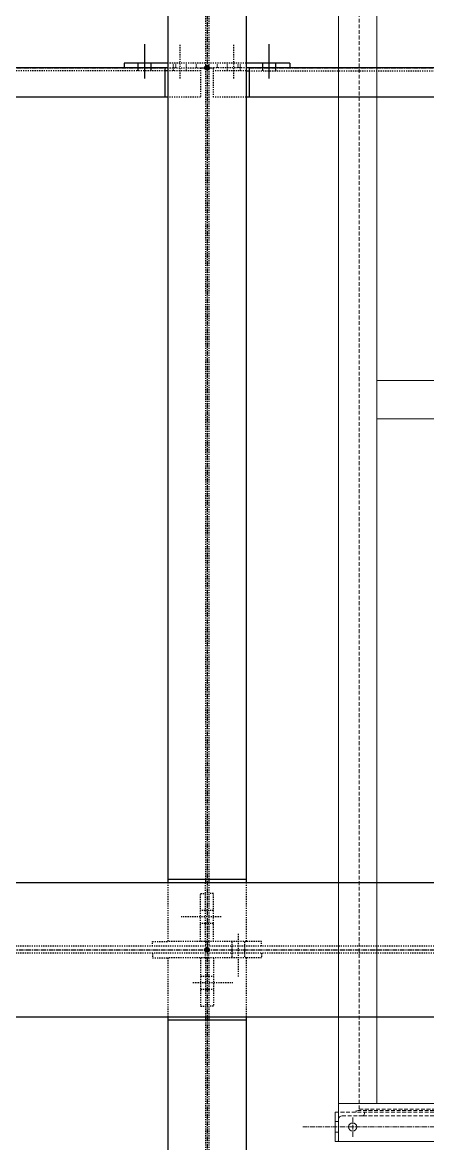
# Model space of a CAD drawing. Header units: millimetres. Extents: x -1319 to 21258, y 10038 to 27532.
# Drawn here: x 7613 to 8302, y 15352 to 17259 of the extents above; entities that cross this region are included whole.
import ezdxf

# ---------------------------------------------------------------- set-up
doc = ezdxf.new("R2010")
doc.units = ezdxf.units.MM
for name, pattern in [('CENTER', [12.7, 7.9375, -1.5875, 1.5875, -1.5875]), ('DXK_LINE_DOT2', [3.9198, 1.9599, -1.9599]), ('HIDDEN', [9.525, 6.35, -3.175])]:
    doc.linetypes.add(name, pattern=pattern)
for name, color, linetype in [('1', 7, 'Continuous'), ('2', 7, 'Continuous'), ('4', 7, 'Continuous')]:
    doc.layers.add(name, color=color, linetype=linetype)
for name, color, linetype, lineweight in [('CEN', 1, 'CENTER', 9), ('HIDDDEN', 3, 'HIDDEN', 9), ('MAIN OBJECT', 2, 'Continuous', 18)]:
    doc.layers.add(name, color=color, linetype=linetype, lineweight=lineweight)

# ---------------------------------------------------------------- blocks, each defined once
blk = doc.blocks.new('A$Cfeb8c868')
at = {"layer": '4', "linetype": 'Continuous'}
for points in [[(2200, -6304, -1), (2200, -6296, -1)], [(2200, -6304, -1), (2200, -6296, -1)], [(2200, -7804, -1), (2200, -7796, -1)], [(2200, -7804, -1), (2200, -7796, -1)]]:
    blk.add_hatch(color=4, dxfattribs=at).paths.add_polyline_path(points)
at = {"layer": '1', "color": 4, "linetype": 'DXK_LINE_DOT2'}
for p, q in [((2197.1, -4930), (2197.1, -7680.5)), ((2202.8, -4930), (2202.8, -7680.5)), ((2154.2, -6318), (2154.2, -6260)), ((2245.8, -6318), (2245.8, -6260)), ((2197.1, -6292), (2133.4, -6292)), ((2143.2, -6300), (2143.2, -6292)), ((2147.2, -6300), (2147.2, -6292)), ((2165.2, -6300), (2165.2, -6292)), ((2182.1, -6300), (2182.1, -6292)), ((2266.6, -6292), (2202.8, -6292)), ((2217.9, -6300), (2217.9, -6292)), ((2234.8, -6300), (2234.8, -6292)), ((2252.8, -6300), (2252.8, -6292)), ((2256.8, -6300), (2256.8, -6292)), ((2128.4, -6305), (1178.2, -6305)), ((2128.4, -6300), (2189.1, -6300)), ((2189.1, -6305), (2133.4, -6305)), ((2143.2, -6305), (2143.2, -6300)), ((2165.2, -6305), (2165.2, -6300)), ((2189.1, -6300), (2189.1, -6350)), ((2210.9, -6350), (2210.9, -6300)), ((2271.6, -6300), (2210.9, -6300)), ((2266.6, -6305), (2210.9, -6305)), ((2234.8, -6305), (2234.8, -6300)), ((2256.8, -6305), (2256.8, -6300)), ((2271.6, -6305), (3228.4, -6305)), ((2189.1, -6350), (2133.4, -6350)), ((2266.6, -6350), (2210.9, -6350)), ((2133.4, -7685.5), (2133.4, -7786.1)), ((2197.1, -7786.1), (2197.1, -7685.5)), ((2202.8, -7685.5), (2202.8, -7786.1)), ((2266.6, -7685.5), (2266.6, -7786.1)), ((2189.1, -7786.1), (2189.1, -7704.1)), ((2189.1, -7704.1), (2197.1, -7704.1)), ((2210.9, -7704.1), (2202.8, -7704.1)), ((2210.9, -7786.1), (2210.9, -7704.1)), ((2197.1, -7733.1), (2189.1, -7733.1)), ((2202.8, -7733.1), (2197.1, -7733.1)), ((2210.9, -7733.1), (2202.8, -7733.1)), ((2223.8, -7744.1), (2155.8, -7744.1)), ((2197.1, -7755.1), (2189.1, -7755.1)), ((2202.8, -7755.1), (2197.1, -7755.1)), ((2210.9, -7755.1), (2202.8, -7755.1)), ((2252.8, -7773.1), (2252.8, -7846.1)), ((8360, -7794.1), (-190, -7794.1)), ((2107.1, -7794.1), (2107.1, -7786.1)), ((2107.1, -7786.1), (2133.4, -7786.1)), ((2266.6, -7786.1), (2133.4, -7786.1)), ((2197.1, -7786.1), (2197.1, -7794.1)), ((2202.8, -7786.1), (2202.8, -7794.1)), ((2241.9, -7786.1), (2241.9, -7794.1)), ((2241.9, -7794.1), (2241.9, -7805.9)), ((2263.8, -7786.1), (2263.8, -7794.1)), ((2263.8, -7794.1), (2263.8, -7805.9)), ((2292.8, -7786.1), (2266.6, -7786.1)), ((2292.8, -7794.1), (2292.8, -7786.1)), ((8360, -7805.9), (-190, -7805.9)), ((2107.1, -7805.9), (2107.1, -7813.9)), ((2107.1, -7813.9), (2133.4, -7813.9)), ((2133.4, -7813.9), (2133.4, -7914.5)), ((2266.6, -7813.9), (2133.4, -7813.9)), ((2189.1, -7813.9), (2189.1, -7895.9)), ((2197.1, -7813.9), (2197.1, -7805.9)), ((2197.1, -7813.9), (2197.1, -7914.5)), ((2202.8, -7813.9), (2202.8, -7805.9)), ((2202.8, -7813.9), (2202.8, -7914.5)), ((2210.9, -7813.9), (2210.9, -7895.9)), ((2241.9, -7805.9), (2241.9, -7813.9)), ((2263.8, -7805.9), (2263.8, -7813.9)), ((2266.6, -7813.9), (2266.6, -7914.5)), ((2292.8, -7813.9), (2266.6, -7813.9)), ((2292.8, -7805.9), (2292.8, -7813.9)), ((2176.1, -7855.9), (2244.1, -7855.9)), ((2189.1, -7844.9), (2197.1, -7844.9)), ((2197.1, -7844.9), (2202.8, -7844.9)), ((2202.8, -7844.9), (2210.9, -7844.9)), ((2189.1, -7866.9), (2197.1, -7866.9)), ((2197.1, -7866.9), (2202.8, -7866.9)), ((2202.8, -7866.9), (2210.9, -7866.9)), ((2189.1, -7895.9), (2197.1, -7895.9)), ((2210.9, -7895.9), (2202.8, -7895.9)), ((2197.1, -7919.5), (2197.1, -9900)), ((2202.8, -7919.5), (2202.8, -9900))]:
    blk.add_line(p, q, dxfattribs=at)
at = {"layer": '2', "color": 4, "linetype": 'Continuous'}
for p, q in [((2133.4, -4925), (2133.4, -7685.5)), ((2266.6, -4925), (2266.6, -7685.5)), ((2094.2, -6318), (2094.2, -6260)), ((2305.8, -6318), (2305.8, -6260)), ((2133.4, -6292), (2059.2, -6292)), ((2059.2, -6292), (2059.2, -6300)), ((2083.2, -6300), (2083.2, -6292)), ((2105.2, -6300), (2105.2, -6292)), ((2340.8, -6292), (2266.6, -6292)), ((2294.8, -6300), (2294.8, -6292)), ((2316.8, -6300), (2316.8, -6292)), ((2340.8, -6292), (2340.8, -6300)), ((2128.4, -6300), (1178.2, -6300)), ((2083.2, -6305), (2083.2, -6300)), ((2105.2, -6305), (2105.2, -6300)), ((2128.4, -6300), (2128.4, -6350)), ((2133.4, -6300), (2128.4, -6300)), ((2133.4, -6305), (2128.4, -6305)), ((2271.6, -6300), (2266.6, -6300)), ((2266.6, -6305), (2271.6, -6305)), ((3228.4, -6300), (2271.6, -6300)), ((2271.6, -6300), (2271.6, -6350)), ((2294.8, -6305), (2294.8, -6300)), ((2316.8, -6305), (2316.8, -6300)), ((2133.4, -6350), (1173.2, -6350)), ((3233.4, -6350), (2266.6, -6350)), ((2266.6, -7680.5), (2133.4, -7680.5)), ((2197.1, -7680.5), (2197.1, -7685.5)), ((2202.8, -7680.5), (2202.8, -7685.5)), ((-190, -7685.5), (5993, -7685.5)), ((8375, -7914.5), (-190, -7914.5)), ((2133.4, -7914.5), (2133.4, -9905)), ((2266.6, -7919.5), (2133.4, -7919.5)), ((2197.1, -7914.5), (2197.1, -7919.5)), ((2202.8, -7914.5), (2202.8, -7919.5)), ((2266.6, -7914.5), (2266.6, -9905))]:
    blk.add_line(p, q, dxfattribs=at)
at = {"layer": '4', "color": 4, "linetype": 'CENTER'}
for p, q in [((2200, -4800), (2200, -7800)), ((1178.2, -6300), (2128.4, -6300)), ((2189.1, -6300), (2200, -6300)), ((2200, -6300), (2210.9, -6300)), ((2271.6, -6300), (3228.4, -6300)), ((-190, -7800), (8500, -7800)), ((2200, -7800), (2200, -10000))]:
    blk.add_line(p, q, dxfattribs=at)
at = {"layer": '4', "color": 4, "linetype": 'Continuous'}
for centre in [(2200, -6300), (2200, -6300), (2200, -7800), (2200, -7800)]:
    blk.add_circle(centre, 4, dxfattribs=at)
blk = doc.blocks.new('A$C8184bacf')
at = {"layer": 'CEN', "color": 1}
for p, q in [((2447.6, -8118.4, 448149755.6), (2447.6, -8084.5, 448149755.6)), ((2362.6, -8101.3, 448149755.6), (3900.7, -8101.3, 448149755.6))]:
    blk.add_line(p, q, dxfattribs=at)
at = {"layer": 'HIDDDEN', "color": 1}
for p, q in [((2458.6, -4530.8, 448149755.6), (2458.6, -8071.3, 448149755.6)), ((3919.3, -8076.3, 448149755.6), (2423.6, -8076.3, 448149755.6)), ((2464.6, -8082.3, 448149755.6), (2429.6, -8082.3, 448149755.6)), ((2453.6, -8073.3, 448149755.6), (2453.6, -8076.3, 448149755.6)), ((3919.3, -8073.3, 448149755.6), (2453.9, -8073.3, 448149755.6)), ((2458.9, -8071.3, 448149755.6), (3211, -8071.3, 448149755.6)), ((3919.3, -8082.3, 448149755.6), (2465.6, -8082.3, 448149755.6)), ((2467.6, -8076.3, 448149755.6), (2467.6, -8079.3, 448149755.6)), ((2417.6, -8092.3, 448149755.6), (2422.6, -8092.3, 448149755.6)), ((2417.6, -8092.3, 448149755.6), (2423.4, -8092.3, 448149755.6)), ((2423.6, -8088.3, 448149755.6), (2423.6, -8123.3, 448149755.6)), ((2417.6, -8110.3, 448149755.6), (2422.6, -8110.3, 448149755.6)), ((2417.6, -8110.3, 448149755.6), (2423.4, -8110.3, 448149755.6))]:
    blk.add_line(p, q, dxfattribs=at)
at = {"layer": 'MAIN OBJECT', "color": 1}
for p, q in [((2423.6, -4475.8, 448149755.6), (2423.6, -8126.3, 448149755.6)), ((2488.6, -4540.8, 448149755.6), (2488.6, -8061.3, 448149755.6)), ((2488.6, -6831.8, 448149755.6), (3180.7, -6831.8, 448149755.6)), ((2488.6, -6896.8, 448149755.6), (3180.7, -6896.8, 448149755.6)), ((2423.6, -8061.3, 448149755.6), (3919.3, -8061.3, 448149755.6)), ((2417.6, -8126.3, 448149755.6), (2417.6, -8076.3, 448149755.6)), ((2422.6, -8076.3, 448149755.6), (2417.6, -8076.3, 448149755.6)), ((2417.6, -8126.3, 448149755.6), (3919.3, -8126.3, 448149755.6)), ((2420.6, -8126.3, 448149755.6), (2417.6, -8126.3, 448149755.6))]:
    blk.add_line(p, q, dxfattribs=at)
blk.add_circle((2447.6, -8101.3, 448149755.6), 7, dxfattribs=at)
at = {"layer": 'MAIN OBJECT', "color": 1, "ltscale": 0.5}
for centre, radius, start, end in [((2429.6, -8088.3, 448149755.6), 6, 89.9999, 179.9999), ((2464.6, -8079.3, 448149755.6), 3, 269.9999, 359.9999), ((2420.6, -8123.3, 448149755.6), 3, 269.9999, 359.9999)]:
    blk.add_arc(centre, radius, start, end, dxfattribs=at)

msp = doc.modelspace()

# ---------------------------------------------------------------- block references
for name in ['A$C8184bacf', 'A$Cfeb8c868']:
    msp.add_blockref(name, (5726.8, 23482))

doc.saveas('drawing.dxf')
